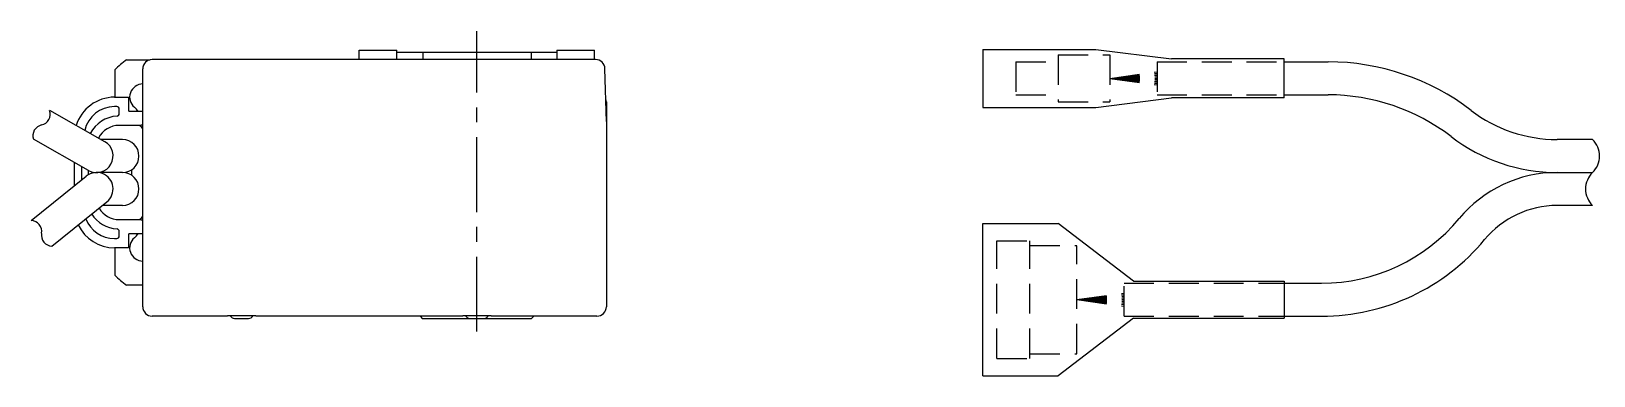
# Model space of a CAD drawing. Extents: x 0 to 935, y -8 to 443.
# Drawn here: x 0 to 332, y 180.8 to 254 of the extents above; entities that cross this region are included whole.
import ezdxf

# ---------------------------------------------------------------- set-up
doc = ezdxf.new("R2010")
doc.units = 0
doc.header["$LTSCALE"] = 0.5
doc.linetypes.add('CENTER', pattern=[50.8, 31.75, -6.35, 6.35, -6.35])
doc.linetypes.add('DASHED', pattern=[19.05, 12.7, -6.35])
for name, color, linetype in [('MSM_CENTER', 1, 'CENTER'), ('MSM_CONTINUOUS', 7, 'CONTINUOUS'), ('MSM_DASHED', 4, 'DASHED'), ('MSM_NARROW', 5, 'CONTINUOUS')]:
    doc.layers.add(name, color=color, linetype=linetype)

msp = doc.modelspace()

# ---------------------------------------------------------------- linework, layer by layer
at = {"layer": 'MSM_CENTER'}
msp.add_line((94.69, 190.21), (94.69, 254), dxfattribs=at)
at = {"layer": 'MSM_CONTINUOUS'}
for p, q in [((69.69, 248), (69.69, 250)), ((69.69, 250), (77.69, 250)), ((77.69, 248), (77.69, 250)), ((111.69, 249.5), (77.69, 249.5)), ((83.19, 249.5), (83.19, 248)), ((106.19, 249.5), (106.19, 248)), ((111.69, 250), (111.69, 248)), ((111.69, 250), (119.69, 250)), ((119.69, 248), (119.69, 250)), ((202.19, 250.16), (202.19, 237.84)), ((202.19, 250.16), (226.19, 250.16)), ((226.19, 250.16), (242.27, 248.15)), ((17.74, 245.81), (17.74, 240)), ((20.25, 247.95), (25.25, 247.95)), ((23.69, 195.5), (23.69, 246)), ((119.9, 248), (25.69, 248)), ((122.19, 234.8), (121.9, 246.05)), ((266.19, 248.15), (242.27, 248.15)), ((266.19, 239.85), (266.19, 248.15)), ((266.19, 247.5), (275.53, 247.5)), ((17.69, 240), (20.69, 240)), ((20.69, 240), (20.69, 237)), ((226.19, 237.84), (242.27, 239.85)), ((266.19, 239.85), (242.27, 239.85)), ((266.19, 240.5), (275.53, 240.5)), ((15.62, 230.55), (3.92, 237.16)), ((18.19, 238), (17.69, 238)), ((18.69, 236.48), (18.69, 237.5)), ((20.7, 237), (23.69, 237)), ((122.19, 239), (122.19, 195.5)), ((202.19, 237.84), (226.19, 237.84)), ((23.2, 234), (18.69, 234)), ((12.17, 224.45), (0.47, 231.06)), ((19.39, 231), (14.81, 231)), ((331.74, 231), (324.19, 231)), ((9.19, 221.21), (9.19, 226.14)), ((0, 213.81), (11.7, 223.23)), ((10.69, 225.29), (10.69, 222.42)), ((12.19, 223.56), (12.19, 224.44)), ((13.69, 224.01), (13.69, 223.99)), ((19.39, 224), (13.89, 224)), ((21.39, 223.37), (21.39, 224.63)), ((324.19, 224), (331.74, 224)), ((4.39, 208.36), (16.09, 217.77)), ((19.39, 217), (15.13, 217)), ((331.74, 217), (324.19, 217)), ((18.69, 214), (23.2, 214)), ((202.19, 180.84), (202.19, 213.16)), ((202.19, 213.16), (218.19, 213.16)), ((234.19, 200.96), (218.19, 213.16)), ((17.69, 210), (18.19, 210)), ((18.69, 210.5), (18.69, 211.52)), ((20.69, 211), (20.69, 208)), ((23.69, 211), (20.7, 211)), ((20.69, 208), (17.69, 208)), ((17.74, 208), (17.74, 202.19)), ((23.69, 200.05), (20.25, 200.05)), ((234.19, 200.96), (266.19, 200.96)), ((266.19, 200.96), (266.19, 193.04)), ((266.19, 200.5), (274.17, 200.5)), ((41.65, 193.5), (25.69, 193.5)), ((41.69, 193.57), (41.65, 193.5)), ((47.69, 193.57), (41.69, 193.57)), ((43.19, 193), (46.19, 193)), ((47.74, 193.5), (47.69, 193.57)), ((91.65, 193.5), (47.74, 193.5)), ((82.69, 193.5), (82.69, 193.4)), ((82.69, 193.4), (83.09, 193)), ((83.09, 193), (106.29, 193)), ((91.69, 193.57), (91.65, 193.5)), ((97.69, 193.57), (91.69, 193.57)), ((97.74, 193.5), (97.69, 193.57)), ((120.19, 193.5), (97.74, 193.5)), ((106.29, 193), (106.69, 193.4)), ((106.69, 193.4), (106.69, 193.5)), ((234.19, 193.04), (218.19, 180.84)), ((234.19, 193.04), (266.19, 193.04)), ((266.19, 193.5), (274.17, 193.5)), ((202.19, 180.84), (218.19, 180.84))]:
    msp.add_line(p, q, dxfattribs=at)
for centre, radius, start, end in [((38.56, 224), 30.15, 127.405, 133.6734), ((25.69, 246), 2, 90, 180), ((119.9, 246), 2, 1.5, 90), ((275.53, 197.5), 50, 52.5374, 90), ((23.7, 240), 2.8, 90.2047, 230.1317), ((17.69, 231.5), 8.5, 90, 163.1217), ((120.19, 239), 2, 0, 20.646), ((275.53, 197.5), 43, 52.5374, 90), ((17.69, 231.5), 6.5, 90, 167.0907), ((18.69, 229), 7, 93.8226, 151.9046), ((18.19, 237.5), 0.5, 0, 90), ((18.19, 236.48), 0.5, 273.8226, 0), ((18.7, 234.01), 5, 36.6789, 50.1317), ((324.19, 261), 30, 232.5374, 270), ((18.69, 229), 5, 90, 152.451), ((22.7, 233), 1, 8.11, 90), ((23.2, 234.5), 0.5, 270, 348.5211), ((13.89, 227.5), 3.5, 240.539, 60.539), ((19.39, 227.5), 3.5, 270, 90), ((324.19, 261), 37, 232.5374, 270), ((13.89, 220.5), 3.5, 308.8173, 128.8173), ((19.39, 220.5), 3.5, 270, 90), ((324.19, 197), 27, 90, 140.3228), ((18.69, 219), 5, 211.0292, 270), ((324.19, 197), 20, 90, 140.3228), ((17.69, 216.5), 8.5, 205.2182, 270), ((17.69, 216.5), 6.5, 200.9102, 270), ((18.69, 219), 7, 213.2628, 266.1774), ((22.7, 215), 1, 270, 351.89), ((23.2, 213.5), 0.5, 11.4789, 90), ((274.17, 238.5), 38, 270, 320.3228), ((18.19, 210.5), 0.5, 270, 0), ((18.19, 211.52), 0.5, 0, 86.1774), ((23.7, 208), 2.8, 129.8683, 269.7953), ((18.7, 213.99), 5, 309.8683, 323.3211), ((274.17, 238.5), 45, 270, 320.3228), ((38.56, 224), 30.15, 226.3266, 232.595), ((25.69, 195.5), 2, 180, 270), ((43.19, 194), 1, 205.5893, 270), ((46.19, 194), 1, 270, 334.4107), ((93.19, 194), 1, 205.5893, 270), ((96.19, 194), 1, 270, 334.4107), ((120.19, 195.5), 2, 270, 0)]:
    msp.add_arc(centre, radius, start, end, dxfattribs=at)
at = {"layer": 'MSM_DASHED'}
for p, q in [((218.19, 249), (218.19, 239)), ((218.19, 249), (229.19, 249)), ((229.19, 249), (229.19, 239)), ((209.19, 247.5), (209.19, 240.5)), ((209.19, 247.5), (218.19, 247.5)), ((239.19, 247.5), (239.19, 240.5)), ((239.19, 247.5), (266.19, 247.5)), ((229.19, 244), (239.19, 245.41)), ((229.19, 244), (239.19, 245.05)), ((229.19, 244), (239.19, 244.7)), ((229.19, 244), (239.19, 244.35)), ((229.19, 244), (239.19, 244)), ((229.19, 244), (239.19, 242.59)), ((229.19, 244), (239.19, 243.65)), ((229.19, 244), (239.19, 242.95)), ((229.19, 244), (239.19, 243.3)), ((229.19, 244), (239.19, 244)), ((209.19, 240.5), (218.19, 240.5)), ((239.19, 240.5), (266.19, 240.5)), ((218.19, 239), (229.19, 239)), ((205.19, 209.5), (212.19, 209.5)), ((205.19, 184.5), (205.19, 209.5)), ((212.19, 184.5), (212.19, 209.5)), ((212.19, 208.5), (222.19, 208.5)), ((222.19, 185.5), (222.19, 208.46)), ((232.19, 193.5), (232.19, 200.5)), ((232.19, 200.5), (266.19, 200.5)), ((222.19, 197), (232.19, 198.41)), ((222.19, 197), (232.19, 198.05)), ((222.19, 197), (232.19, 197.7)), ((222.19, 197), (232.19, 197.35)), ((222.19, 197), (232.19, 196.65)), ((222.19, 197), (232.19, 196.3)), ((222.19, 197), (232.19, 195.95)), ((222.19, 197), (232.19, 195.59)), ((222.19, 197), (232.19, 197)), ((222.19, 197), (232.19, 197)), ((232.19, 193.5), (266.19, 193.5)), ((205.19, 184.5), (212.19, 184.5)), ((212.19, 185.5), (222.19, 185.5))]:
    msp.add_line(p, q, dxfattribs=at)
at = {"layer": 'MSM_NARROW'}
for centre, radius, start, end in [((1.67, 236.41), 2.36, 282.7346, 18.3434), ((2.7, 231.81), 2.35, 102.5042, 198.5738), ((328.4, 227.5), 4.83, 313.6028, 46.3972), ((335.07, 220.5), 4.83, 133.6028, 226.3972), ((-0.13, 211.46), 2.36, 350.8924, 86.7423), ((4.52, 210.71), 2.36, 170.8924, 266.7423)]:
    msp.add_arc(centre, radius, start, end, dxfattribs=at)

doc.saveas('drawing.dxf')
